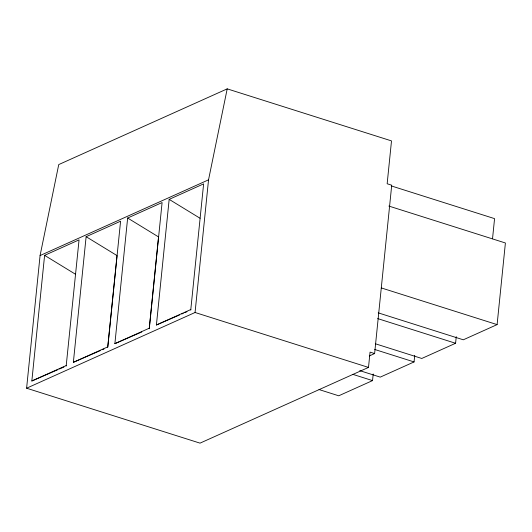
<?xml version="1.0" encoding="UTF-8"?>
<svg xmlns="http://www.w3.org/2000/svg" width="532" height="532" viewBox="0 0 532 532"><rect width="100%" height="100%" fill="white"/><g stroke="black" fill="none" stroke-linecap="round" stroke-linejoin="round"><path stroke-width="0.8" d="M374.614 353.561L370.053 352.118L368.496 367.419L200.032 443.143L26.6 388.207L40.073 255.56L58.739 164.581L227.204 88.857L391.505 140.9L387.15 183.759L391.718 185.203L374.614 353.561L369.328 355.941M57.961 369.647L31.84 380.992L44.602 255.353L79.055 239.872L66.168 366.083M73.363 362.325L86.124 236.693L120.578 221.206L107.816 346.844L73.363 362.325L100.229 350.661M107.69 347.423L117.02 255.593L86.124 236.693M114.885 343.665L127.647 218.027L162.1 202.546L149.339 328.178L114.885 343.665L141.751 332.001M149.213 328.756L158.543 236.926L127.647 218.027M179.543 314.957L156.408 324.999L169.169 199.367L203.623 183.879L190.742 310.096M26.6 388.207L195.064 312.49L208.537 179.843L227.204 88.857M319.04 389.557L338.724 395.795L372.54 380.599L373.211 374.003M359.778 370.644L380.254 377.128L414.062 361.933L414.734 355.336M375.313 343.752L421.776 358.468L455.585 343.273L456.257 336.676M492.526 238.775L494.567 218.632L391.406 185.954M378.245 312.863L463.299 339.802L497.107 324.606L505.4 242.978L388.852 206.064M40.073 255.56L208.537 179.843M31.84 380.992L66.294 365.504M156.408 324.999L190.862 309.518M181.784 313.986L183.274 313.335M184.77 312.69L187.005 311.719M102.47 349.69L103.959 349.045M59.451 369.002L63.933 367.06M381.344 287.938L497.107 324.606M377.62 318.575L455.585 343.273M374.688 349.464L414.062 361.933M195.064 312.49L368.496 367.419M352.849 374.362L372.54 380.599M169.169 199.367L200.065 218.266M44.602 255.353L75.497 274.253"/></g></svg>
